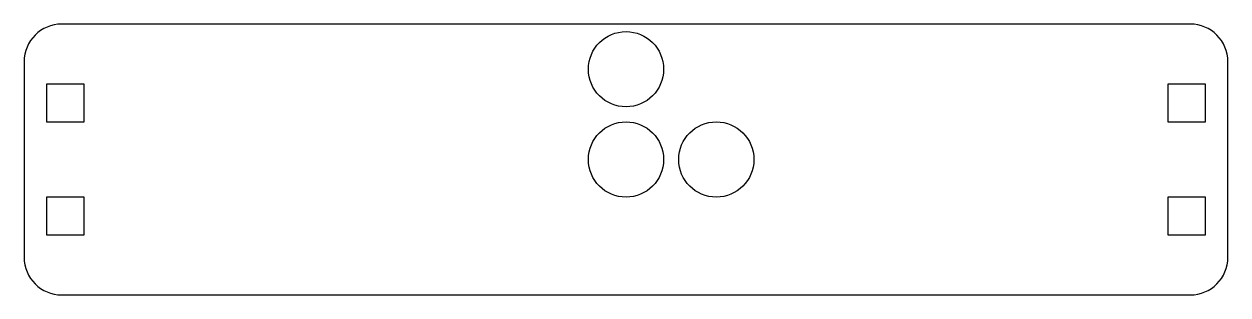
# Model space of a CAD drawing. Header units: millimetres. Extents: x -80 to 80, y -18 to 18.
import ezdxf

# ---------------------------------------------------------------- set-up
doc = ezdxf.new("R2010")
doc.units = ezdxf.units.MM

msp = doc.modelspace()

# ---------------------------------------------------------------- linework, layer by layer
at = {"color": 7, "linetype": 'Continuous', "lineweight": 25}
for p, q in [((75, 18), (-75, 18)), ((-80, 13), (-80, -13)), ((80, -13), (80, 13)), ((-77, 10), (-77, 5)), ((-72, 10), (-77, 10)), ((-72, 5), (-72, 10)), ((72, 10), (72, 5)), ((77, 10), (72, 10)), ((77, 5), (77, 10)), ((-77, 5), (-72, 5)), ((72, 5), (77, 5)), ((-72, -5), (-77, -5)), ((-77, -5), (-77, -10)), ((-72, -10), (-72, -5)), ((77, -5), (72, -5)), ((72, -5), (72, -10)), ((77, -10), (77, -5)), ((-77, -10), (-72, -10)), ((72, -10), (77, -10)), ((-75, -18), (75, -18))]:
    msp.add_line(p, q, dxfattribs=at)
for centre in [(0, 12), (0, 0), (12, 0)]:
    msp.add_circle(centre, 5, dxfattribs=at)
for centre, start, end in [((-75, 13), 90, 180), ((75, 13), 0, 90), ((-75, -13), 180, 270), ((75, -13), 270, 0)]:
    msp.add_arc(centre, 5, start, end, dxfattribs=at)

doc.saveas('drawing.dxf')
